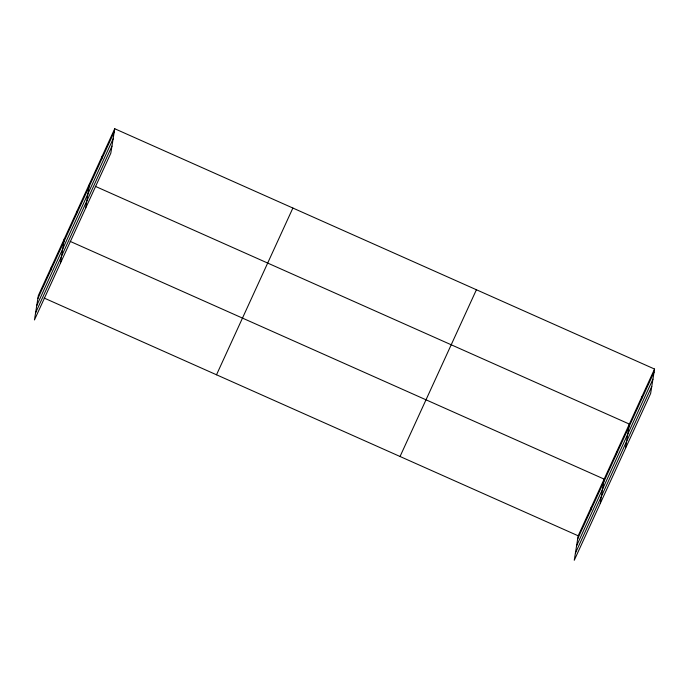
<?xml version="1.0" encoding="UTF-8"?>
<svg xmlns="http://www.w3.org/2000/svg" width="689" height="689" viewBox="0 0 689 689"><rect width="100%" height="100%" fill="white"/><g stroke="black" fill="none" stroke-linecap="round" stroke-linejoin="round"><path stroke-width="1.03" d="M50.865 270.174L51.348 267.134M60.417 263.25L64.335 238.79M76.445 214.313L76.935 211.273M85.617 208.224L89.536 183.765M101.653 159.288L102.136 156.248M114.736 128.731L110.817 153.199L34.45 319.946L38.369 295.486L114.736 128.731L654.55 369.054L650.631 393.514L574.264 560.269L578.183 535.801L654.55 369.054M590.68 510.497L591.162 507.457M600.231 503.573L604.15 479.113L70.114 241.357M616.259 454.637L616.75 451.596M625.431 448.548L629.35 424.079L95.315 186.331M641.459 399.611L641.95 396.571M37.878 298.518L114.253 131.771M36.75 305.589L113.117 138.842M35.578 312.875L111.954 146.128M216.51 374.79L292.877 208.044M400.042 456.497L476.409 289.75M577.692 538.841L654.059 372.094M576.564 545.912L652.931 379.165M575.393 553.198L651.768 386.451M44.148 298.053L578.183 535.801"/></g></svg>
